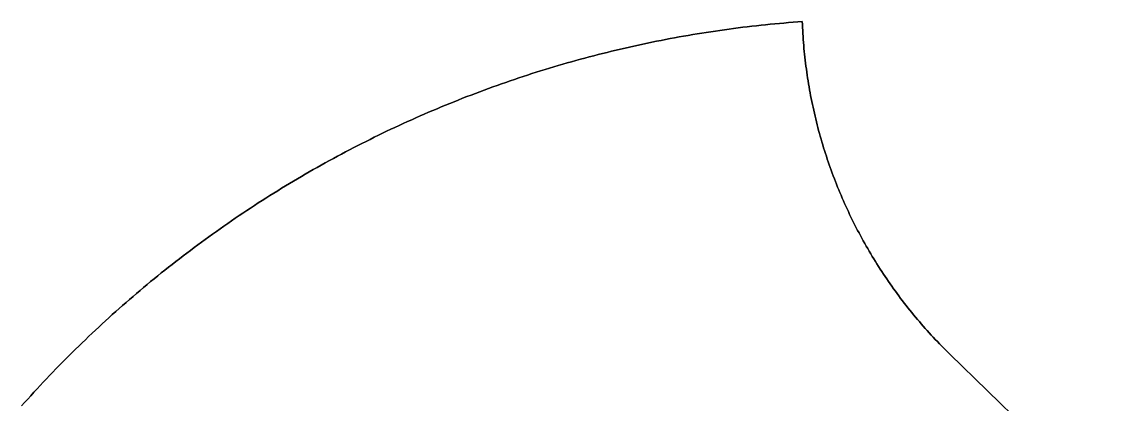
# Model space of a CAD drawing. Header units: inches. Extents: x 130170 to 284068, y 377793 to 804530.
# Drawn here: x 198408.4 to 198876.2, y 580058.5 to 580224.6 of the extents above; entities that cross this region are included whole.
import ezdxf

# ---------------------------------------------------------------- set-up
doc = ezdxf.new("R2010")
doc.units = ezdxf.units.IN
doc.header["$MEASUREMENT"] = 0
doc.layers.add('muni_il', color=7, linetype='Continuous')

msp = doc.modelspace()

# ---------------------------------------------------------------- linework, layer by layer
at = {"layer": 'muni_il'}
for points in [[(198408.4, 580057.84), (198409.73, 580059.33), (198411.06, 580060.81), (198412.4, 580062.29), (198413.75, 580063.77), (198415.1, 580065.23), (198416.45, 580066.7), (198417.82, 580068.15), (198419.18, 580069.6), (198420.56, 580071.05), (198421.94, 580072.49), (198423.32, 580073.93), (198424.71, 580075.36), (198426.11, 580076.78), (198427.51, 580078.2), (198428.92, 580079.61), (198430.34, 580081.02), (198431.76, 580082.42), (198433.18, 580083.81), (198434.61, 580085.2), (198436.05, 580086.59), (198437.49, 580087.97), (198438.94, 580089.34), (198440.39, 580090.71), (198441.85, 580092.07), (198443.31, 580093.42), (198444.78, 580094.77), (198446.26, 580096.12), (198447.74, 580097.45), (198449.22, 580098.79), (198450.71, 580100.11), (198452.21, 580101.43), (198453.71, 580102.74), (198455.21, 580104.05), (198456.73, 580105.35), (198458.24, 580106.65), (198459.76, 580107.94), (198461.29, 580109.22), (198462.82, 580110.5), (198464.36, 580111.77), (198465.9, 580113.04), (198467.45, 580114.3), (198469, 580115.55), (198470.56, 580116.8), (198472.12, 580118.04), (198473.69, 580119.27), (198475.26, 580120.5), (198476.83, 580121.72), (198478.42, 580122.94), (198480, 580124.15), (198481.59, 580125.35), (198483.19, 580126.55), (198484.79, 580127.74), (198486.4, 580128.92), (198488.01, 580130.1), (198489.62, 580131.27), (198491.24, 580132.43), (198492.87, 580133.59), (198494.49, 580134.74), (198496.13, 580135.89), (198497.77, 580137.03), (198499.41, 580138.16), (198501.06, 580139.28), (198502.71, 580140.4), (198504.36, 580141.51), (198506.02, 580142.62), (198507.69, 580143.72), (198509.36, 580144.81), (198511.03, 580145.9), (198512.71, 580146.97), (198514.39, 580148.05), (198516.08, 580149.11), (198517.77, 580150.17), (198519.46, 580151.22), (198521.16, 580152.27), (198522.86, 580153.31), (198524.57, 580154.34), (198526.28, 580155.36), (198528, 580156.38), (198529.72, 580157.39), (198531.44, 580158.4), (198533.17, 580159.39), (198534.9, 580160.38), (198536.64, 580161.37), (198538.38, 580162.34), (198540.12, 580163.31), (198541.87, 580164.28), (198543.62, 580165.23), (198545.37, 580166.18), (198547.13, 580167.12), (198548.89, 580168.06), (198550.66, 580168.99), (198552.43, 580169.91), (198554.2, 580170.82), (198555.98, 580171.73), (198557.76, 580172.63), (198559.54, 580173.52), (198561.33, 580174.4), (198563.12, 580175.28), (198564.92, 580176.15), (198566.71, 580177.02), (198568.52, 580177.87), (198570.32, 580178.72), (198572.13, 580179.56), (198573.94, 580180.4), (198575.76, 580181.23), (198577.57, 580182.05), (198579.4, 580182.86), (198581.22, 580183.67), (198583.05, 580184.46), (198584.88, 580185.25), (198586.71, 580186.04), (198588.55, 580186.82), (198590.39, 580187.58), (198592.23, 580188.35), (198594.08, 580189.1), (198595.93, 580189.85), (198597.78, 580190.59), (198599.64, 580191.32), (198601.5, 580192.05), (198603.36, 580192.76), (198605.22, 580193.47), (198607.09, 580194.18), (198608.96, 580194.87), (198610.83, 580195.56), (198612.71, 580196.24), (198614.58, 580196.91), (198616.46, 580197.58), (198618.35, 580198.24), (198620.23, 580198.89), (198622.12, 580199.53), (198624.01, 580200.16), (198625.91, 580200.79), (198627.8, 580201.41), (198629.7, 580202.02), (198631.6, 580202.63), (198633.5, 580203.23), (198635.41, 580203.82), (198637.32, 580204.4), (198639.23, 580204.97), (198641.14, 580205.54), (198643.06, 580206.1), (198644.97, 580206.65), (198646.89, 580207.2), (198648.81, 580207.73), (198650.74, 580208.26), (198652.66, 580208.78), (198654.59, 580209.3), (198656.52, 580209.8), (198658.45, 580210.3), (198660.38, 580210.79), (198662.32, 580211.27), (198664.26, 580211.75), (198666.2, 580212.21), (198668.14, 580212.67), (198670.08, 580213.12), (198672.02, 580213.57), (198673.97, 580214), (198675.92, 580214.43), (198677.87, 580214.85), (198679.82, 580215.27), (198681.77, 580215.67), (198683.73, 580216.07), (198685.69, 580216.46), (198687.64, 580216.84), (198689.6, 580217.21), (198691.56, 580217.58), (198693.53, 580217.94), (198695.49, 580218.29), (198697.46, 580218.63), (198699.42, 580218.96), (198701.39, 580219.29), (198703.36, 580219.61), (198705.33, 580219.92), (198707.3, 580220.22), (198709.27, 580220.52), (198711.25, 580220.81), (198713.22, 580221.09), (198715.2, 580221.36), (198717.18, 580221.62), (198719.15, 580221.88), (198721.13, 580222.13), (198723.11, 580222.37), (198725.09, 580222.6), (198727.08, 580222.82), (198729.06, 580223.04), (198731.04, 580223.25), (198733.03, 580223.45), (198735.01, 580223.64), (198737, 580223.82), (198738.99, 580224), (198740.97, 580224.17), (198742.96, 580224.33), (198744.95, 580224.48), (198746.94, 580224.63), (198746.99, 580223.34), (198747.05, 580222.04), (198747.12, 580220.75), (198747.19, 580219.46), (198747.28, 580218.16), (198747.37, 580216.87), (198747.47, 580215.58), (198747.57, 580214.29), (198747.69, 580213), (198747.81, 580211.71), (198747.94, 580210.43), (198748.08, 580209.14), (198748.22, 580207.85), (198748.38, 580206.57), (198748.54, 580205.28), (198748.71, 580204), (198748.88, 580202.72), (198749.07, 580201.43), (198749.26, 580200.15), (198749.46, 580198.88), (198749.67, 580197.6), (198749.89, 580196.32), (198750.11, 580195.05), (198750.34, 580193.77), (198750.58, 580192.5), (198750.83, 580191.23), (198751.08, 580189.96), (198751.35, 580188.69), (198751.62, 580187.43), (198751.89, 580186.16), (198752.18, 580184.9), (198752.47, 580183.64), (198752.77, 580182.38), (198753.08, 580181.12), (198753.4, 580179.87), (198753.72, 580178.61), (198754.05, 580177.36), (198754.39, 580176.11), (198754.74, 580174.86), (198755.1, 580173.62), (198755.46, 580172.38), (198755.83, 580171.14), (198756.2, 580169.9), (198756.59, 580168.66), (198756.98, 580167.43), (198757.38, 580166.2), (198757.79, 580164.97), (198758.2, 580163.74), (198758.62, 580162.52), (198759.05, 580161.29), (198759.49, 580160.08), (198759.94, 580158.86), (198760.39, 580157.65), (198760.85, 580156.44), (198761.31, 580155.23), (198761.79, 580154.02), (198762.27, 580152.82), (198762.76, 580151.62), (198763.25, 580150.43), (198763.76, 580149.23), (198764.27, 580148.04), (198764.78, 580146.86), (198765.31, 580145.67), (198765.84, 580144.49), (198766.38, 580143.32), (198766.93, 580142.14), (198767.48, 580140.97), (198768.04, 580139.81), (198768.61, 580138.64), (198769.18, 580137.48), (198769.77, 580136.33), (198770.36, 580135.17), (198770.95, 580134.02), (198771.55, 580132.88), (198772.16, 580131.74), (198772.78, 580130.6), (198773.4, 580129.46), (198774.04, 580128.33), (198774.67, 580127.21), (198775.32, 580126.08), (198775.97, 580124.96), (198776.63, 580123.85), (198777.29, 580122.74), (198777.96, 580121.63), (198778.64, 580120.53), (198779.33, 580119.43), (198780.02, 580118.34), (198780.72, 580117.25), (198781.42, 580116.16), (198782.13, 580115.08), (198782.85, 580114), (198783.58, 580112.93), (198784.31, 580111.86), (198785.05, 580110.8), (198785.79, 580109.74), (198786.54, 580108.68), (198787.3, 580107.63), (198788.06, 580106.59), (198788.83, 580105.55), (198789.61, 580104.51), (198790.39, 580103.48), (198791.18, 580102.45), (198791.97, 580101.43), (198792.77, 580100.41), (198793.58, 580099.4), (198794.39, 580098.39), (198795.21, 580097.39), (198796.04, 580096.39), (198796.87, 580095.4), (198797.71, 580094.41), (198798.55, 580093.43), (198799.4, 580092.46), (198800.26, 580091.48), (198801.12, 580090.52), (198801.99, 580089.56), (198802.86, 580088.6), (198803.74, 580087.65), (198804.62, 580086.71), (198805.52, 580085.77), (198806.41, 580084.83), (198807.31, 580083.9), (198808.22, 580082.98), (198809.13, 580082.06), (198810.05, 580081.15), (198810.98, 580080.24), (198876.24, 580016.64)], [(198876.24, 580016.64), (198810.98, 580080.24), (198810.05, 580081.15), (198809.13, 580082.06), (198808.22, 580082.98), (198807.31, 580083.9), (198806.41, 580084.83), (198805.52, 580085.77), (198804.62, 580086.71), (198803.74, 580087.65), (198802.86, 580088.6), (198801.99, 580089.56), (198801.12, 580090.52), (198800.26, 580091.48), (198799.4, 580092.46), (198798.55, 580093.43), (198797.71, 580094.41), (198796.87, 580095.4), (198796.04, 580096.39), (198795.21, 580097.39), (198794.39, 580098.39), (198793.58, 580099.4), (198792.77, 580100.41), (198791.97, 580101.43), (198791.18, 580102.45), (198790.39, 580103.48), (198789.61, 580104.51), (198788.83, 580105.55), (198788.06, 580106.59), (198787.3, 580107.63), (198786.54, 580108.68), (198785.79, 580109.74), (198785.05, 580110.8), (198784.31, 580111.86), (198783.58, 580112.93), (198782.85, 580114), (198782.13, 580115.08), (198781.42, 580116.16), (198780.72, 580117.25), (198780.02, 580118.34), (198779.33, 580119.43), (198778.64, 580120.53), (198777.96, 580121.63), (198777.29, 580122.74), (198776.63, 580123.85), (198775.97, 580124.96), (198775.32, 580126.08), (198774.67, 580127.21), (198774.04, 580128.33), (198773.4, 580129.46), (198772.78, 580130.6), (198772.16, 580131.74), (198771.55, 580132.88), (198770.95, 580134.02), (198770.36, 580135.17), (198769.77, 580136.33), (198769.18, 580137.48), (198768.61, 580138.64), (198768.04, 580139.81), (198767.48, 580140.97), (198766.93, 580142.14), (198766.38, 580143.32), (198765.84, 580144.49), (198765.31, 580145.67), (198764.78, 580146.86), (198764.27, 580148.04), (198763.76, 580149.23), (198763.25, 580150.43), (198762.76, 580151.62), (198762.27, 580152.82), (198761.79, 580154.02), (198761.31, 580155.23), (198760.85, 580156.44), (198760.39, 580157.65), (198759.94, 580158.86), (198759.49, 580160.08), (198759.05, 580161.29), (198758.62, 580162.52), (198758.2, 580163.74), (198757.79, 580164.97), (198757.38, 580166.2), (198756.98, 580167.43), (198756.59, 580168.66), (198756.2, 580169.9), (198755.83, 580171.14), (198755.46, 580172.38), (198755.1, 580173.62), (198754.74, 580174.86), (198754.39, 580176.11), (198754.05, 580177.36), (198753.72, 580178.61), (198753.4, 580179.87), (198753.08, 580181.12), (198752.77, 580182.38), (198752.47, 580183.64), (198752.18, 580184.9), (198751.89, 580186.16), (198751.62, 580187.43), (198751.35, 580188.69), (198751.08, 580189.96), (198750.83, 580191.23), (198750.58, 580192.5), (198750.34, 580193.77), (198750.11, 580195.05), (198749.89, 580196.32), (198749.67, 580197.6), (198749.46, 580198.88), (198749.26, 580200.15), (198749.07, 580201.43), (198748.88, 580202.72), (198748.71, 580204), (198748.54, 580205.28), (198748.38, 580206.57), (198748.22, 580207.85), (198748.08, 580209.14), (198747.94, 580210.43), (198747.81, 580211.71), (198747.69, 580213), (198747.57, 580214.29), (198747.47, 580215.58), (198747.37, 580216.87), (198747.28, 580218.16), (198747.19, 580219.46), (198747.12, 580220.75), (198747.05, 580222.04), (198746.99, 580223.34), (198746.94, 580224.63), (198744.95, 580224.48), (198742.96, 580224.33), (198740.97, 580224.17), (198738.99, 580224), (198737, 580223.82), (198735.01, 580223.64), (198733.03, 580223.45), (198731.04, 580223.25), (198729.06, 580223.04), (198727.08, 580222.82), (198725.09, 580222.6), (198723.11, 580222.37), (198721.13, 580222.13), (198719.15, 580221.88), (198717.18, 580221.62), (198715.2, 580221.36), (198713.22, 580221.09), (198711.25, 580220.81), (198709.27, 580220.52), (198707.3, 580220.22), (198705.33, 580219.92), (198703.36, 580219.61), (198701.39, 580219.29), (198699.42, 580218.96), (198697.46, 580218.63), (198695.49, 580218.29), (198693.53, 580217.94), (198691.56, 580217.58), (198689.6, 580217.21), (198687.64, 580216.84), (198685.69, 580216.46), (198683.73, 580216.07), (198681.77, 580215.67), (198679.82, 580215.27), (198677.87, 580214.85), (198675.92, 580214.43), (198673.97, 580214), (198672.02, 580213.57), (198670.08, 580213.12), (198668.14, 580212.67), (198666.2, 580212.21), (198664.26, 580211.75), (198662.32, 580211.27), (198660.38, 580210.79), (198658.45, 580210.3), (198656.52, 580209.8), (198654.59, 580209.3), (198652.66, 580208.78), (198650.74, 580208.26), (198648.81, 580207.73), (198646.89, 580207.2), (198644.97, 580206.65), (198643.06, 580206.1), (198641.14, 580205.54), (198639.23, 580204.97), (198637.32, 580204.4), (198635.41, 580203.82), (198633.5, 580203.23), (198631.6, 580202.63), (198629.7, 580202.02), (198627.8, 580201.41), (198625.91, 580200.79), (198624.01, 580200.16), (198622.12, 580199.53), (198620.23, 580198.89), (198618.35, 580198.24), (198616.46, 580197.58), (198614.58, 580196.91), (198612.71, 580196.24), (198610.83, 580195.56), (198608.96, 580194.87), (198607.09, 580194.18), (198605.22, 580193.47), (198603.36, 580192.76), (198601.5, 580192.05), (198599.64, 580191.32), (198597.78, 580190.59), (198595.93, 580189.85), (198594.08, 580189.1), (198592.23, 580188.35), (198590.39, 580187.58), (198588.55, 580186.82), (198586.71, 580186.04), (198584.88, 580185.25), (198583.05, 580184.46), (198581.22, 580183.67), (198579.4, 580182.86), (198577.57, 580182.05), (198575.76, 580181.23), (198573.94, 580180.4), (198572.13, 580179.56), (198570.32, 580178.72), (198568.52, 580177.87), (198566.71, 580177.02), (198564.92, 580176.15), (198563.12, 580175.28), (198561.33, 580174.4), (198559.54, 580173.52), (198557.76, 580172.63), (198555.98, 580171.73), (198554.2, 580170.82), (198552.43, 580169.91), (198550.66, 580168.99), (198548.89, 580168.06), (198547.13, 580167.12), (198545.37, 580166.18), (198543.62, 580165.23), (198541.87, 580164.28), (198540.12, 580163.31), (198538.38, 580162.34), (198536.64, 580161.37), (198534.9, 580160.38), (198533.17, 580159.39), (198531.44, 580158.4), (198529.72, 580157.39), (198528, 580156.38), (198526.28, 580155.36), (198524.57, 580154.34), (198522.86, 580153.31), (198521.16, 580152.27), (198519.46, 580151.22), (198517.77, 580150.17), (198516.08, 580149.11), (198514.39, 580148.05), (198512.71, 580146.97), (198511.03, 580145.9), (198509.36, 580144.81), (198507.69, 580143.72), (198506.02, 580142.62), (198504.36, 580141.51), (198502.71, 580140.4), (198501.06, 580139.28), (198499.41, 580138.16), (198497.77, 580137.03), (198496.13, 580135.89), (198494.49, 580134.74), (198492.87, 580133.59), (198491.24, 580132.43), (198489.62, 580131.27), (198488.01, 580130.1), (198486.4, 580128.92), (198484.79, 580127.74), (198483.19, 580126.55), (198481.59, 580125.35), (198480, 580124.15), (198478.42, 580122.94), (198476.83, 580121.72), (198475.26, 580120.5), (198473.69, 580119.27), (198472.12, 580118.04), (198470.56, 580116.8), (198469, 580115.55), (198467.45, 580114.3), (198465.9, 580113.04), (198464.36, 580111.77), (198462.82, 580110.5), (198461.29, 580109.22), (198459.76, 580107.94), (198458.24, 580106.65), (198456.73, 580105.35), (198455.21, 580104.05), (198453.71, 580102.74), (198452.21, 580101.43), (198450.71, 580100.11), (198449.22, 580098.79), (198447.74, 580097.45), (198446.26, 580096.12), (198444.78, 580094.77), (198443.31, 580093.42), (198441.85, 580092.07), (198440.39, 580090.71), (198438.94, 580089.34), (198437.49, 580087.97), (198436.05, 580086.59), (198434.61, 580085.2), (198433.18, 580083.81), (198431.76, 580082.42), (198430.34, 580081.02), (198428.92, 580079.61), (198427.51, 580078.2), (198426.11, 580076.78), (198424.71, 580075.36), (198423.32, 580073.93), (198421.94, 580072.49), (198420.56, 580071.05), (198419.18, 580069.6), (198417.82, 580068.15), (198416.45, 580066.7), (198415.1, 580065.23), (198413.75, 580063.77), (198412.4, 580062.29), (198411.06, 580060.81), (198409.73, 580059.33), (198408.4, 580057.84)]]:
    msp.add_lwpolyline(points, dxfattribs=at)

doc.saveas('drawing.dxf')
